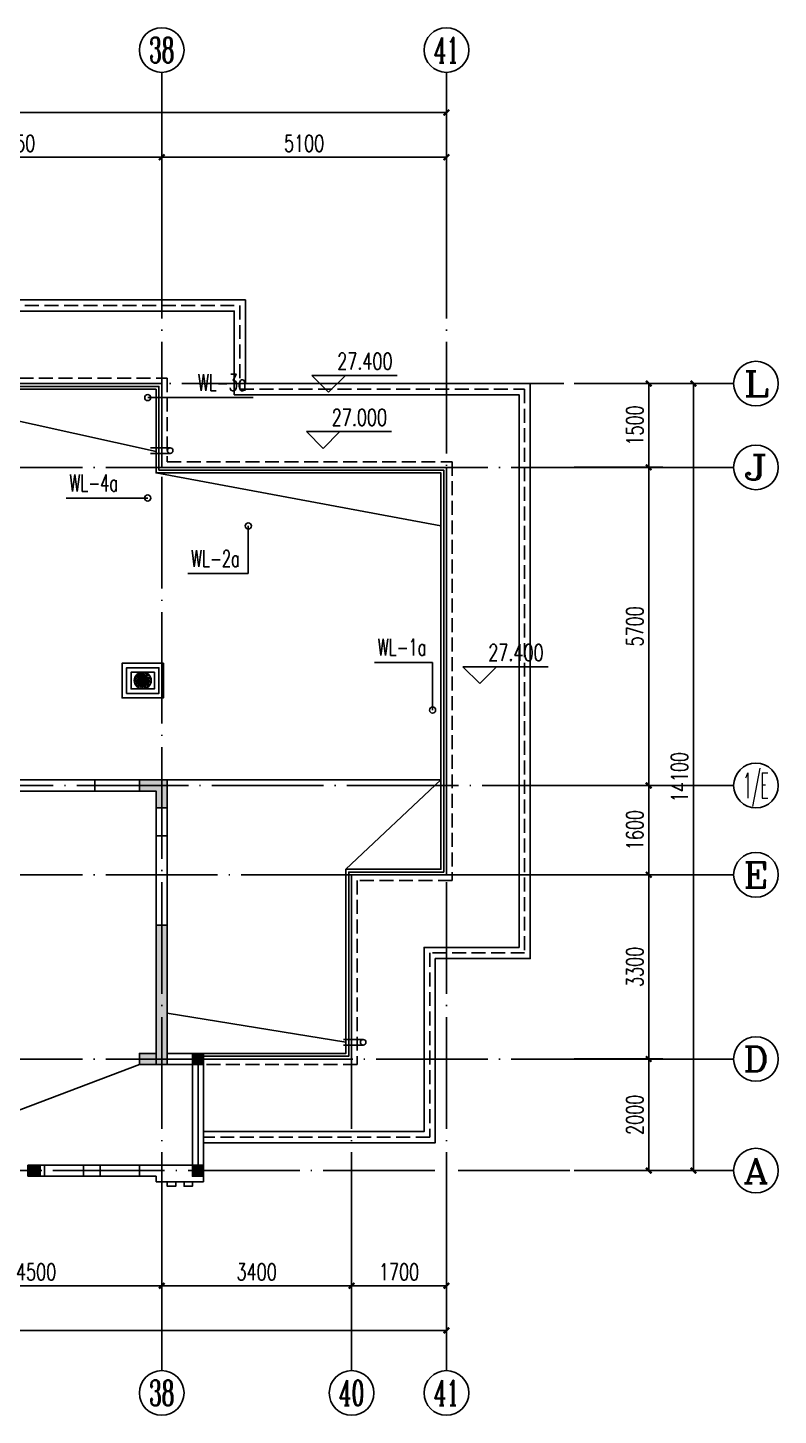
# Model space of a CAD drawing. Extents: x -287580 to -53108, y -522338 to -82629.
# Drawn here: x -206109 to -192666, y -507133 to -482274 of the extents above; entities that cross this region are included whole.
import ezdxf
from ezdxf.enums import TextEntityAlignment as Align

# ---------------------------------------------------------------- set-up
doc = ezdxf.new("R2010")
doc.units = 0
doc.header["$LTSCALE"] = 1000
doc.header["$MEASUREMENT"] = 0
doc.linetypes.add('DASH', pattern=[0.35, 0.25, -0.1])
doc.linetypes.add('DOTE', pattern=[2.42, 2, -0.2, 0.02, -0.2])
for name, color, linetype in [('AXIS', 3, 'Continuous'), ('AXIS_TEXT', 7, 'Continuous'), ('DIM_ELEV', 3, 'Continuous'), ('DIM_污水', 3, 'Continuous'), ('DOTE', 99, 'Continuous'), ('PUB_HATCH', 8, 'Continuous'), ('PUB_TEXT', 7, 'Continuous'), ('VPIPE-污水', 2, 'Continuous'), ('WALL', 9, 'Continuous'), ('WINDOW', 99, 'Continuous'), ('保温', 6, 'Continuous'), ('填充', 8, 'Continuous'), ('屋面', 139, 'Continuous'), ('栏杆', 169, 'Continuous'), ('表格', 157, 'Continuous')]:
    doc.layers.add(name, color=color, linetype=linetype)
doc.styles.add('_TCH_AXIS', font='COMPLEX', dxfattribs={"bigfont": 'GBCBIG'})
doc.styles.add('_TCH_DIM', font='SIMPLEX', dxfattribs={"bigfont": 'GBCBIG'})
doc.styles.add('_TCH_DIM_T3', font='SIMPLEX', dxfattribs={"width": 0.705882, "bigfont": 'GBCBIG'})
doc.styles.add('_TWT_SERIAL', font='COMPLEX', dxfattribs={"width": 0.8, "height": 3, "bigfont": 'HZTXT'})
doc.styles.add('COMPLEX', font='COMPLEX')
doc.dimstyles.new('_TCH_ARCH&&100', dxfattribs={"dimtxt": 297.5, "dimasz": 100, "dimexe": 250, "dimexo": 300, "dimgap": 100, "dimtad": 1, "dimdec": 0, "dimzin": 0, "dimdsep": 46, "dimtxsty": '_TCH_DIM_T3', "dimblk": 'ARCHTICK', "dimcen": 0.09, "dimclrt": 7, "dimazin": 2, "dimtfac": 1, "dimtdec": 0, "dimtix": 1, "dimtmove": 2, "dimatfit": 3, "dimfxl": 0, "dimtolj": 1, "dimtzin": 0, "dimarcsym": 0})

# ---------------------------------------------------------------- blocks, each defined once
blk = doc.blocks.new('A$C4E4A79F1')
at = {"color": 6}
for points in [[(0, 350), (0, 0)], [(100, 350), (100, 0)]]:
    blk.add_lwpolyline(points, dxfattribs=at)
blk.add_circle((50, 350), 50, dxfattribs=at)
blk = doc.blocks.new('A$C26F86BD8')
at = {"color": 99}
for points in [[(0, 310), (0, 620), (370, 620), (740, 620), (740, 310), (740, 0), (370, 0), (0, 0)], [(660, 310), (660, 540), (370, 540), (80, 540), (80, 310), (80, 80), (370, 80), (660, 80)]]:
    blk.add_lwpolyline(points, close=True, dxfattribs=at)
blk.add_lwpolyline([(160, 460), (580, 460), (580, 160), (160, 160), (160, 460)], dxfattribs=at)
for radius in [151, 15.1, 5.03]:
    blk.add_circle((370, 310), radius, dxfattribs=at)
at = {"layer": 'PUB_HATCH', "color": 99}
for centre, start, end in [((281, 197), 57.8627, 115.0689), ((313, 178), 72.8627, 130.0689), ((255, 224), 42.8627, 100.0689), ((350, 168), 87.8627, 145.0689), ((236, 256), 27.8627, 85.0689), ((387, 167), 102.8627, 160.0689), ((227, 293), 12.8627, 70.0689), ((424, 176), 117.8627, 175.0689), ((228, 330), 357.8627, 55.0689), ((456, 195), 132.8627, 190.0689), ((483, 221), 147.8627, 205.0689), ((238, 367), 342.8627, 40.0689), ((502, 253), 162.8627, 220.0689), ((512, 290), 177.8627, 235.0689), ((513, 327), 192.8627, 250.0689), ((504, 364), 207.8627, 265.0689), ((257, 399), 327.8627, 25.0689), ((485, 396), 222.8627, 280.0689), ((284, 425), 312.8627, 10.0689), ((459, 423), 237.8627, 295.0689), ((316, 444), 297.8627, 355.0689), ((427, 442), 252.8627, 310.0689), ((353, 453), 282.8627, 340.0689), ((390, 452), 267.8627, 325.0689)]:
    blk.add_arc(centre, 144, start, end, dxfattribs=at)
blk = doc.blocks.new('A$C57560964')
at = {"layer": '填充'}
for points in [[(7900, 9700), (8100, 9700), (8100, 9500), (7900, 9500)], [(0, 2200), (200, 2200), (200, 2000), (0, 2000)], [(5851, 2200), (6051, 2200), (6051, 2000), (5851, 2000)], [(10650, 2200), (10850, 2200), (10850, 2000), (10650, 2000)], [(16500, 2200), (16700, 2200), (16700, 2000), (16500, 2000)], [(0, 200), (200, 200), (200, 0), (0, 0)], [(2925, 200), (3125, 200), (3125, 0), (2925, 0)], [(5850, 200), (6050, 200), (6050, 0), (5850, 0)], [(8250, 200), (8450, 200), (8450, 0), (8250, 0)], [(10650, 200), (10850, 200), (10850, 0), (10650, 0)], [(13575, 200), (13775, 200), (13775, 0), (13575, 0)], [(16500, 200), (16700, 200), (16700, 0), (16500, 0)]]:
    blk.add_hatch(color=256, dxfattribs=at).paths.add_polyline_path(points)
at = {"color": 6}
for points in [[(7900, 9700), (8100, 9700), (8100, 9500), (7900, 9500)], [(0, 2200), (200, 2200), (200, 2000), (0, 2000)], [(5851, 2200), (6051, 2200), (6051, 2000), (5851, 2000)], [(10650, 2200), (10850, 2200), (10850, 2000), (10650, 2000)], [(16500, 2200), (16700, 2200), (16700, 2000), (16500, 2000)], [(0, 200), (200, 200), (200, 0), (0, 0)], [(2925, 200), (3125, 200), (3125, 0), (2925, 0)], [(5850, 200), (6050, 200), (6050, 0), (5850, 0)], [(8250, 200), (8450, 200), (8450, 0), (8250, 0)], [(10650, 200), (10850, 200), (10850, 0), (10650, 0)], [(13575, 200), (13775, 200), (13775, 0), (13575, 0)], [(16500, 200), (16700, 200), (16700, 0), (16500, 0)]]:
    blk.add_lwpolyline(points, close=True, dxfattribs=at)
blk = doc.blocks.new('A$C0BB52A95')
at = {"layer": '填充'}
h = blk.add_hatch(color=256, dxfattribs=at)
h.dxf.hatch_style = 1
h.paths.add_polyline_path([(37350, 4900), (37350, 5100), (37550, 5100), (37900, 5100), (37900, 4900)])
h.paths.add_polyline_path([(8150, 4900), (8150, 5100), (7950, 5100), (7600, 5100), (7600, 4900)])
h.paths.add_polyline_path([(45000, 5100), (45000, 4900), (45300, 4900), (45300, 4600), (45500, 4600), (45500, 5100)])
h.paths.add_polyline_path([(35350, 7500), (35850, 7500), (35850, 7700), (35550, 7700), (35550, 8000), (35350, 8000)])
h.paths.add_polyline_path([(30100, 4600), (30300, 4600), (30300, 4900), (30600, 4900), (30600, 5100), (30100, 5100)])
h.paths.add_polyline_path([(15400, 5100), (14900, 5100), (14900, 4900), (15200, 4900), (15200, 4600), (15400, 4600)])
h.paths.add_polyline_path([(10150, 7500), (10150, 8000), (9950, 8000), (9950, 7700), (9650, 7700), (9650, 7500)])
h.paths.add_polyline_path([(0, 5100), (0, 4600), (200, 4600), (200, 4900), (500, 4900), (500, 5100)])
h.paths.add_polyline_path([(500, 0), (0, 0), (0, 2500), (200, 2500), (200, 200), (500, 200)])
h.paths.add_polyline_path([(15400, 0), (14900, 0), (14900, 200), (15200, 200), (15200, 2500), (15400, 2500)])
h.paths.add_polyline_path([(30600, 0), (30100, 0), (30100, 2500), (30300, 2500), (30300, 200), (30600, 200)])
h.paths.add_polyline_path([(45500, 0), (45000, 0), (45000, 200), (45300, 200), (45300, 2500), (45500, 2500)])
h.paths.add_polyline_path([(40250, 10500), (40250, 8200), (40050, 8200), (40050, 10500)])
h.paths.add_polyline_path([(5450, 10500), (5450, 8200), (5250, 8200), (5250, 10500)])
h.paths.add_polyline_path([(37350, 10300), (35550, 10300), (35550, 9900), (35350, 9900), (35350, 10500), (37550, 10500), (37550, 8900), (37350, 8900)])
h.paths.add_polyline_path([(9950, 10300), (8150, 10300), (8150, 8900), (7950, 8900), (7950, 10500), (10150, 10500), (10150, 9900), (9950, 9900)])
h.paths.add_polyline_path([(34800, 1900), (34800, 1000), (35300, 1000), (35300, 800), (34800, 800), (34800, 0), (34200, 0), (34200, 200), (34600, 200), (34600, 1000), (34600, 1900)])
h.paths.add_polyline_path([(41000, 1900), (41000, 1000), (41000, 200), (41400, 200), (41400, 0), (40800, 0), (40800, 800), (40300, 800), (40300, 1000), (40800, 1000), (40800, 1900)])
h.paths.add_polyline_path([(36200, 4900), (34800, 4900), (34800, 4800), (34600, 4800), (34600, 5100), (36200, 5100)])
h.paths.add_polyline_path([(40250, 5100), (40250, 5100), (41000, 5100), (41000, 4800), (40800, 4800), (40800, 4900), (40250, 4900), (39400, 4900), (39400, 5100), (40050, 5100), (40050, 5100)])
h.paths.add_polyline_path([(10900, 1900), (10900, 1000), (10900, 200), (11300, 200), (11300, 0), (10700, 0), (10700, 800), (10200, 800), (10200, 1000), (10700, 1000), (10700, 1900)])
h.paths.add_polyline_path([(4700, 1900), (4700, 1000), (5200, 1000), (5200, 800), (4700, 800), (4700, 0), (4100, 0), (4100, 200), (4500, 200), (4500, 1000), (4500, 1900)])
h.paths.add_polyline_path([(10700, 4900), (9300, 4900), (9300, 5100), (10900, 5100), (10900, 4800), (10700, 4800)])
h.paths.add_polyline_path([(5450, 5100), (6100, 5100), (6100, 4900), (5250, 4900), (4700, 4900), (4700, 4800), (4500, 4800), (4500, 5100), (5250, 5100)])
at = {"color": 3}
for points in [[(45000, 5100), (45000, 4900), (45300, 4900), (45300, 4600), (45500, 4600), (45500, 5100)], [(45500, 0), (45000, 0), (45000, 200), (45300, 200), (45300, 2500), (45500, 2500)]]:
    blk.add_lwpolyline(points, close=True, dxfattribs=at)
blk = doc.blocks.new('_ArchTick')
at = {"color": 0, "linetype": 'ByBlock', "const_width": 0.4}
blk.add_lwpolyline([(-0.5, -0.5), (0.5, 0.5)], dxfattribs=at)
blk = doc.blocks.new('*D227')
at = {"layer": 'AXIS', "color": 0, "lineweight": -2}
for p, q in [((-208209, -503841), (-208209, -505063)), ((-203709, -503841), (-203709, -505063)), ((-208209, -504813), (-203709, -504813))]:
    blk.add_line(p, q, dxfattribs=at)
at = {"layer": 'Defpoints', "color": 0}
for p in [(-208209, -503541), (-203709, -503541), (-203709, -504813)]:
    blk.add_point(p, dxfattribs=at)
at = {"layer": 'AXIS', "color": 0, "lineweight": -2, "xscale": 100, "yscale": 100, "zscale": 100, "rotation": 180}
blk.add_blockref('_ArchTick', (-208209, -504813), dxfattribs=at)
at = {"layer": 'AXIS', "color": 0, "lineweight": -2, "xscale": 100, "yscale": 100, "zscale": 100}
blk.add_blockref('_ArchTick', (-203709, -504813), dxfattribs=at)
at = {"layer": 'AXIS', "color": 7, "insert": (-205959, -504564), "char_height": 297.5, "attachment_point": 5, "style": '_TCH_DIM_T3'}
blk.add_mtext('\\A1;4500', dxfattribs=at)
blk = doc.blocks.new('*D228')
at = {"layer": 'AXIS', "color": 0, "lineweight": -2}
for p, q in [((-203709, -503841), (-203709, -505063)), ((-200309, -503841), (-200309, -505063)), ((-203709, -504813), (-200309, -504813))]:
    blk.add_line(p, q, dxfattribs=at)
at = {"layer": 'Defpoints', "color": 0}
for p in [(-203709, -503541), (-200309, -503541), (-200309, -504813)]:
    blk.add_point(p, dxfattribs=at)
at = {"layer": 'AXIS', "color": 0, "lineweight": -2, "xscale": 100, "yscale": 100, "zscale": 100, "rotation": 180}
blk.add_blockref('_ArchTick', (-203709, -504813), dxfattribs=at)
at = {"layer": 'AXIS', "color": 0, "lineweight": -2, "xscale": 100, "yscale": 100, "zscale": 100}
blk.add_blockref('_ArchTick', (-200309, -504813), dxfattribs=at)
at = {"layer": 'AXIS', "color": 7, "insert": (-202009, -504564), "char_height": 297.5, "attachment_point": 5, "style": '_TCH_DIM_T3'}
blk.add_mtext('\\A1;3400', dxfattribs=at)
blk = doc.blocks.new('*D229')
at = {"layer": 'AXIS', "color": 0, "lineweight": -2}
for p, q in [((-200309, -503841), (-200309, -505063)), ((-198609, -503841), (-198609, -505063)), ((-200309, -504813), (-198609, -504813))]:
    blk.add_line(p, q, dxfattribs=at)
at = {"layer": 'Defpoints', "color": 0}
for p in [(-200309, -503541), (-198609, -503541), (-198609, -504813)]:
    blk.add_point(p, dxfattribs=at)
at = {"layer": 'AXIS', "color": 0, "lineweight": -2, "xscale": 100, "yscale": 100, "zscale": 100, "rotation": 180}
blk.add_blockref('_ArchTick', (-200309, -504813), dxfattribs=at)
at = {"layer": 'AXIS', "color": 0, "lineweight": -2, "xscale": 100, "yscale": 100, "zscale": 100}
blk.add_blockref('_ArchTick', (-198609, -504813), dxfattribs=at)
at = {"layer": 'AXIS', "color": 7, "insert": (-199459, -504564), "char_height": 297.5, "attachment_point": 5, "style": '_TCH_DIM_T3'}
blk.add_mtext('\\A1;1700', dxfattribs=at)
blk = doc.blocks.new('*D230')
at = {"layer": 'AXIS', "color": 0, "lineweight": -2}
for p, q in [((-254109, -503841), (-254109, -505863)), ((-198609, -503841), (-198609, -505863)), ((-254109, -505613), (-198609, -505613))]:
    blk.add_line(p, q, dxfattribs=at)
at = {"layer": 'Defpoints', "color": 0}
for p in [(-254109, -503541), (-198609, -503541), (-198609, -505613)]:
    blk.add_point(p, dxfattribs=at)
at = {"layer": 'AXIS', "color": 0, "lineweight": -2, "xscale": 100, "yscale": 100, "zscale": 100, "rotation": 180}
blk.add_blockref('_ArchTick', (-254109, -505613), dxfattribs=at)
at = {"layer": 'AXIS', "color": 0, "lineweight": -2, "xscale": 100, "yscale": 100, "zscale": 100}
blk.add_blockref('_ArchTick', (-198609, -505613), dxfattribs=at)
at = {"layer": 'AXIS', "color": 7, "insert": (-226359, -505364), "char_height": 297.5, "attachment_point": 5, "style": '_TCH_DIM_T3'}
blk.add_mtext('\\A1;55500', dxfattribs=at)
blk = doc.blocks.new('*D242')
at = {"layer": 'AXIS', "color": 0, "lineweight": -2}
for p, q in [((-208959, -485920), (-208959, -484344)), ((-203709, -485920), (-203709, -484344)), ((-208959, -484594), (-203709, -484594))]:
    blk.add_line(p, q, dxfattribs=at)
at = {"layer": 'Defpoints', "color": 0}
for p in [(-203709, -484594), (-208959, -486220), (-203709, -486220)]:
    blk.add_point(p, dxfattribs=at)
at = {"layer": 'AXIS', "color": 0, "lineweight": -2, "xscale": 100, "yscale": 100, "zscale": 100, "rotation": 180}
blk.add_blockref('_ArchTick', (-208959, -484594), dxfattribs=at)
at = {"layer": 'AXIS', "color": 0, "lineweight": -2, "xscale": 100, "yscale": 100, "zscale": 100}
blk.add_blockref('_ArchTick', (-203709, -484594), dxfattribs=at)
at = {"layer": 'AXIS', "color": 7, "insert": (-206334, -484346), "char_height": 297.5, "attachment_point": 5, "style": '_TCH_DIM_T3'}
blk.add_mtext('\\A1;5250', dxfattribs=at)
blk = doc.blocks.new('*D243')
at = {"layer": 'AXIS', "color": 0, "lineweight": -2}
for p, q in [((-203709, -485920), (-203709, -484344)), ((-198609, -485920), (-198609, -484344)), ((-203709, -484594), (-198609, -484594))]:
    blk.add_line(p, q, dxfattribs=at)
at = {"layer": 'Defpoints', "color": 0}
for p in [(-198609, -484594), (-203709, -486220), (-198609, -486220)]:
    blk.add_point(p, dxfattribs=at)
at = {"layer": 'AXIS', "color": 0, "lineweight": -2, "xscale": 100, "yscale": 100, "zscale": 100, "rotation": 180}
blk.add_blockref('_ArchTick', (-203709, -484594), dxfattribs=at)
at = {"layer": 'AXIS', "color": 0, "lineweight": -2, "xscale": 100, "yscale": 100, "zscale": 100}
blk.add_blockref('_ArchTick', (-198609, -484594), dxfattribs=at)
at = {"layer": 'AXIS', "color": 7, "insert": (-201159, -484346), "char_height": 297.5, "attachment_point": 5, "style": '_TCH_DIM_T3'}
blk.add_mtext('\\A1;5100', dxfattribs=at)
blk = doc.blocks.new('*D244')
at = {"layer": 'AXIS', "color": 0, "lineweight": -2}
for p, q in [((-254109, -485920), (-254109, -483544)), ((-198609, -485920), (-198609, -483544)), ((-254109, -483794), (-198609, -483794))]:
    blk.add_line(p, q, dxfattribs=at)
at = {"layer": 'Defpoints', "color": 0}
for p in [(-198609, -483794), (-254109, -486220), (-198609, -486220)]:
    blk.add_point(p, dxfattribs=at)
at = {"layer": 'AXIS', "color": 0, "lineweight": -2, "xscale": 100, "yscale": 100, "zscale": 100, "rotation": 180}
blk.add_blockref('_ArchTick', (-254109, -483794), dxfattribs=at)
at = {"layer": 'AXIS', "color": 0, "lineweight": -2, "xscale": 100, "yscale": 100, "zscale": 100}
blk.add_blockref('_ArchTick', (-198609, -483794), dxfattribs=at)
at = {"layer": 'AXIS', "color": 7, "insert": (-226359, -483546), "char_height": 297.5, "attachment_point": 5, "style": '_TCH_DIM_T3'}
blk.add_mtext('\\A1;55500', dxfattribs=at)
blk = doc.blocks.new('*D251')
at = {"layer": 'AXIS', "color": 0, "lineweight": -2}
for p, q in [((-196319, -500750), (-194736, -500750)), ((-194986, -502750), (-194986, -500750)), ((-196319, -502750), (-194736, -502750))]:
    blk.add_line(p, q, dxfattribs=at)
at = {"layer": 'Defpoints', "color": 0}
for p in [(-196619, -500750), (-194986, -500750), (-196619, -502750)]:
    blk.add_point(p, dxfattribs=at)
at = {"layer": 'AXIS', "color": 0, "lineweight": -2, "xscale": 100, "yscale": 100, "zscale": 100}
for p, rotation in [((-194986, -500750), 90), ((-194986, -502750), 270)]:
    blk.add_blockref('_ArchTick', p, dxfattribs=dict(at, rotation=rotation))
at = {"layer": 'AXIS', "color": 7, "insert": (-195235, -501750), "char_height": 297.5, "attachment_point": 5, "rotation": 90, "style": '_TCH_DIM_T3'}
blk.add_mtext('\\A1;2000', dxfattribs=at)
blk = doc.blocks.new('*D252')
at = {"layer": 'AXIS', "color": 0, "lineweight": -2}
for p, q in [((-196319, -497450), (-194736, -497450)), ((-194986, -500750), (-194986, -497450)), ((-196319, -500750), (-194736, -500750))]:
    blk.add_line(p, q, dxfattribs=at)
at = {"layer": 'Defpoints', "color": 0}
for p in [(-196619, -497450), (-194986, -497450), (-196619, -500750)]:
    blk.add_point(p, dxfattribs=at)
at = {"layer": 'AXIS', "color": 0, "lineweight": -2, "xscale": 100, "yscale": 100, "zscale": 100}
for p, rotation in [((-194986, -497450), 90), ((-194986, -500750), 270)]:
    blk.add_blockref('_ArchTick', p, dxfattribs=dict(at, rotation=rotation))
at = {"layer": 'AXIS', "color": 7, "insert": (-195235, -499100), "char_height": 297.5, "attachment_point": 5, "rotation": 90, "style": '_TCH_DIM_T3'}
blk.add_mtext('\\A1;3300', dxfattribs=at)
blk = doc.blocks.new('*D253')
at = {"layer": 'AXIS', "color": 0, "lineweight": -2}
for p, q in [((-196319, -495850), (-194736, -495850)), ((-194986, -497450), (-194986, -495850)), ((-196319, -497450), (-194736, -497450))]:
    blk.add_line(p, q, dxfattribs=at)
at = {"layer": 'Defpoints', "color": 0}
for p in [(-196619, -495850), (-194986, -495850), (-196619, -497450)]:
    blk.add_point(p, dxfattribs=at)
at = {"layer": 'AXIS', "color": 0, "lineweight": -2, "xscale": 100, "yscale": 100, "zscale": 100}
for p, rotation in [((-194986, -495850), 90), ((-194986, -497450), 270)]:
    blk.add_blockref('_ArchTick', p, dxfattribs=dict(at, rotation=rotation))
at = {"layer": 'AXIS', "color": 7, "insert": (-195235, -496650), "char_height": 297.5, "attachment_point": 5, "rotation": 90, "style": '_TCH_DIM_T3'}
blk.add_mtext('\\A1;1600', dxfattribs=at)
blk = doc.blocks.new('*D254')
at = {"layer": 'AXIS', "color": 0, "lineweight": -2}
for p, q in [((-196319, -490150), (-194736, -490150)), ((-194986, -495850), (-194986, -490150)), ((-196319, -495850), (-194736, -495850))]:
    blk.add_line(p, q, dxfattribs=at)
at = {"layer": 'Defpoints', "color": 0}
for p in [(-196619, -490150), (-194986, -490150), (-196619, -495850)]:
    blk.add_point(p, dxfattribs=at)
at = {"layer": 'AXIS', "color": 0, "lineweight": -2, "xscale": 100, "yscale": 100, "zscale": 100}
for p, rotation in [((-194986, -490150), 90), ((-194986, -495850), 270)]:
    blk.add_blockref('_ArchTick', p, dxfattribs=dict(at, rotation=rotation))
at = {"layer": 'AXIS', "color": 7, "insert": (-195235, -493000), "char_height": 297.5, "attachment_point": 5, "rotation": 90, "style": '_TCH_DIM_T3'}
blk.add_mtext('\\A1;5700', dxfattribs=at)
blk = doc.blocks.new('*D255')
at = {"layer": 'AXIS', "color": 0, "lineweight": -2}
for p, q in [((-196319, -488650), (-194736, -488650)), ((-194986, -490150), (-194986, -488650)), ((-196319, -490150), (-194736, -490150))]:
    blk.add_line(p, q, dxfattribs=at)
at = {"layer": 'Defpoints', "color": 0}
for p in [(-196619, -488650), (-194986, -488650), (-196619, -490150)]:
    blk.add_point(p, dxfattribs=at)
at = {"layer": 'AXIS', "color": 0, "lineweight": -2, "xscale": 100, "yscale": 100, "zscale": 100}
for p, rotation in [((-194986, -488650), 90), ((-194986, -490150), 270)]:
    blk.add_blockref('_ArchTick', p, dxfattribs=dict(at, rotation=rotation))
at = {"layer": 'AXIS', "color": 7, "insert": (-195235, -489400), "char_height": 297.5, "attachment_point": 5, "rotation": 90, "style": '_TCH_DIM_T3'}
blk.add_mtext('\\A1;1500', dxfattribs=at)
blk = doc.blocks.new('*D256')
at = {"layer": 'AXIS', "color": 0, "lineweight": -2}
for p, q in [((-196319, -488650), (-193936, -488650)), ((-194186, -502750), (-194186, -488650)), ((-196319, -502750), (-193936, -502750))]:
    blk.add_line(p, q, dxfattribs=at)
at = {"layer": 'Defpoints', "color": 0}
for p in [(-196619, -488650), (-194186, -488650), (-196619, -502750)]:
    blk.add_point(p, dxfattribs=at)
at = {"layer": 'AXIS', "color": 0, "lineweight": -2, "xscale": 100, "yscale": 100, "zscale": 100}
for p, rotation in [((-194186, -488650), 90), ((-194186, -502750), 270)]:
    blk.add_blockref('_ArchTick', p, dxfattribs=dict(at, rotation=rotation))
at = {"layer": 'AXIS', "color": 7, "insert": (-194435, -495700), "char_height": 297.5, "attachment_point": 5, "rotation": 90, "style": '_TCH_DIM_T3'}
blk.add_mtext('\\A1;14100', dxfattribs=at)
blk = doc.blocks.new('_AXISO')
blk.add_circle((0, 0), 0.5)
at = {"layer": 'AXIS_TEXT', "style": 'COMPLEX', "width": 1.041667}
blk.add_attdef('A', text='', height=0.56, dxfattribs=at).set_placement((-0.25, -0.28), (0.25, -0.28), align=Align.FIT)

msp = doc.modelspace()

# ---------------------------------------------------------------- linework, layer by layer
at = {"color": 99}
for points in [[(-203808.8, -489864), (-208858.8, -488750.4)], [(-203808.8, -490250.4), (-198708.8, -491198)], [(-203608.8, -495750.4), (-198708.8, -495750.4)], [(-198708.8, -495750.4), (-200408.8, -497350.4)], [(-203608.8, -499929.5), (-200408.8, -500447)], [(-208411.1, -502479), (-204108.8, -500850.4)]]:
    msp.add_lwpolyline(points, dxfattribs=at)
at = {"layer": 'AXIS'}
for p, q in [((-203708.8, -485274.7), (-203708.8, -483074.4)), ((-198608.8, -485274.7), (-198608.8, -483074.4)), ((-195971.7, -488650.4), (-193466.1, -488650.4)), ((-195971.7, -490150.4), (-193466.1, -490150.4)), ((-195971.7, -495850.4), (-193466.1, -495850.4)), ((-195971.7, -497450.4), (-193466.1, -497450.4)), ((-195971.7, -500750.4), (-193466.1, -500750.4)), ((-195971.7, -502750.4), (-193466.1, -502750.4)), ((-203708.8, -504890.9), (-203708.8, -506333)), ((-200308.8, -504890.9), (-200308.8, -506333)), ((-198608.8, -504890.9), (-198608.8, -506333))]:
    msp.add_line(p, q, dxfattribs=at)
for centre in [(-203708.8, -482674.4), (-198608.8, -482674.4), (-193066.1, -488650.4), (-193066.1, -490150.4), (-193066.1, -497450.4), (-193066.1, -500750.4), (-193066.1, -502750.4)]:
    msp.add_circle(centre, 400, dxfattribs=at)
at = {"layer": 'DIM_ELEV'}
for p, q in [((-200719.5, -488802), (-201019.5, -488502)), ((-201019.5, -488502), (-199494.7, -488502)), ((-200719.5, -488802), (-200419.5, -488502)), ((-200818.5, -489810), (-201118.5, -489510)), ((-201118.5, -489510), (-199593.7, -489510)), ((-200818.5, -489810), (-200518.5, -489510)), ((-198014, -494022.5), (-198314, -493722.5)), ((-198314, -493722.5), (-196789.2, -493722.5)), ((-198014, -494022.5), (-197714, -493722.5))]:
    msp.add_line(p, q, dxfattribs=at)
at = {"layer": 'DIM_污水'}
for p, q in [((-203958.6, -488900.4), (-203416.3, -488900.4)), ((-203416.3, -488900.4), (-202068.4, -488900.4)), ((-204329, -490700.4), (-205422.3, -490700.4)), ((-203958.8, -490700.4), (-204329, -490700.4)), ((-202158.8, -491200.4), (-202158.8, -492054.9)), ((-202158.8, -492054.9), (-203243.3, -492054.9)), ((-198858.8, -493643.8), (-199899.7, -493643.8)), ((-198858.8, -494500.4), (-198858.8, -493643.8))]:
    msp.add_line(p, q, dxfattribs=at)
at = {"layer": 'DOTE', "linetype": 'DOTE'}
for p, q in [((-203708.8, -504422.4), (-203708.8, -485244.3)), ((-198608.8, -504422.4), (-198608.8, -485244.3)), ((-256587.5, -488650.4), (-195448.3, -488650.4)), ((-195448.3, -490150.4), (-256587.5, -490150.4)), ((-195971.7, -495850.4), (-256587.5, -495850.4)), ((-195448.3, -497450.4), (-256587.5, -497450.4)), ((-196587, -497450.4), (-200308.8, -497450.4)), ((-200308.8, -504422.4), (-200308.8, -497450.4)), ((-195448.3, -500750.4), (-256587.5, -500750.4)), ((-203058.8, -502750.4), (-203058.8, -500750.4)), ((-193978.3, -502750.4, 0), (-256587.5, -502750.4, 0))]:
    msp.add_line(p, q, dxfattribs=at)
at = {"layer": 'VPIPE-污水'}
for centre in [(-203958.6, -488900.4), (-203958.8, -490700.4), (-202158.8, -491200.4), (-198858.8, -494500.4)]:
    msp.add_circle(centre, 55, dxfattribs=at)
at = {"layer": 'WALL'}
for p, q in [((-203608.8, -495750.4), (-204908.8, -495750.4)), ((-204908.8, -495750.4), (-204908.8, -495950.4)), ((-203608.8, -496750.4), (-203608.8, -495750.4)), ((-204908.8, -495950.4), (-203808.8, -495950.4)), ((-203808.8, -495950.4), (-203808.8, -496750.4)), ((-203808.8, -496750.4), (-203608.8, -496750.4)), ((-203608.8, -498350.4), (-203808.8, -498350.4)), ((-203808.8, -498350.4), (-203808.8, -500850.4)), ((-203608.8, -500650.4), (-203608.8, -498350.4)), ((-202958.8, -500650.4), (-203608.8, -500650.4)), ((-202958.8, -500650.4), (-202958.8, -502950.4)), ((-203158.8, -500850.4), (-203808.8, -500850.4)), ((-203158.8, -500850.4), (-203158.8, -502650.4)), ((-205808.3, -502650.4), (-206108.8, -502650.4)), ((-206108.8, -502650.4), (-206108.8, -502850.4)), ((-206108.8, -502850.4), (-205808.3, -502850.4)), ((-205808.3, -502850.4), (-205808.3, -502650.4)), ((-204808.8, -502650.4), (-205108.3, -502650.4)), ((-205108.3, -502650.4), (-205108.3, -502850.4)), ((-205108.3, -502850.4), (-204808.8, -502850.4)), ((-204808.8, -502850.4), (-204808.8, -502650.4)), ((-203808.8, -502650.4), (-204108.8, -502650.4)), ((-204108.8, -502650.4), (-204108.8, -502850.4)), ((-204108.8, -502850.4), (-203808.8, -502850.4)), ((-203158.8, -502650.4), (-203808.8, -502650.4)), ((-203808.8, -502950.4), (-203808.8, -502850.4)), ((-202958.8, -502950.4), (-203808.8, -502950.4))]:
    msp.add_line(p, q, dxfattribs=at)
at = {"layer": 'WINDOW'}
for p, q in [((-207758.8, -495750.4), (-204908.8, -495750.4)), ((-207758.8, -495950.4), (-204908.8, -495950.4)), ((-203808.8, -496750.4), (-203808.8, -498350.4)), ((-203608.8, -496750.4), (-203608.8, -498350.4)), ((-205108.3, -502650.4), (-205808.3, -502650.4)), ((-205108.3, -502850.4), (-205808.3, -502850.4)), ((-204108.8, -502650.4), (-204808.8, -502650.4)), ((-204108.8, -502850.4), (-204808.8, -502850.4))]:
    msp.add_line(p, q, dxfattribs=at)
at = {"layer": 'WINDOW', "linetype": 'DASH'}
for p, q in [((-204908.8, -495950.4), (-204908.8, -495750.4)), ((-203608.8, -496750.4), (-203808.8, -496750.4)), ((-203808.8, -498350.4), (-203608.8, -498350.4)), ((-205808.3, -502650.4), (-205808.3, -502850.4)), ((-205108.3, -502850.4), (-205108.3, -502650.4)), ((-204808.8, -502650.4), (-204808.8, -502850.4)), ((-204108.8, -502850.4), (-204108.8, -502650.4))]:
    msp.add_line(p, q, dxfattribs=at)
at = {"layer": '保温'}
for points in [[(-203458.8, -502950.4), (-203458.8, -503030.4), (-203608.8, -503030.4), (-203608.8, -502950.4)], [(-203158.8, -502950.4), (-203158.8, -503030.4), (-203308.8, -503030.4), (-203308.8, -502950.4)]]:
    msp.add_lwpolyline(points, dxfattribs=at)
at = {"layer": '屋面', "color": 99}
for points in [[(-211308.8, -489150.4), (-210458.8, -489150.4), (-210458.8, -487150.4), (-202208.8, -487150.4), (-202208.8, -488650.4), (-197108.8, -488650.4), (-197108.8, -498950.4), (-198808.8, -498950.4), (-198808.8, -502250.4), (-202958.8, -502250.4)], [(-211308.8, -489350.4), (-210258.8, -489350.4), (-210258.8, -487350.4), (-202408.8, -487350.4), (-202408.8, -488850.4), (-197308.8, -488850.4), (-197308.8, -498750.4), (-199008.8, -498750.4), (-199008.8, -502050.4), (-202958.8, -502050.4)], [(-208858.8, -490350.4), (-208858.8, -488750.4), (-203808.8, -488750.4), (-203808.8, -490250.4), (-198708.8, -490250.4), (-198708.8, -497350.4), (-200408.8, -497350.4), (-200408.8, -500650.4), (-202958.8, -500650.4)]]:
    msp.add_lwpolyline(points, dxfattribs=at)
at = {"layer": '屋面', "color": 99, "linetype": 'DASH'}
for points in [[(-211308.8, -489250.4), (-210358.8, -489250.4), (-210358.8, -487250.4), (-202308.8, -487250.4), (-202308.8, -488750.4), (-197208.8, -488750.4), (-197208.8, -498850.4), (-198908.8, -498850.4), (-198908.8, -502150.4), (-202958.8, -502150.4)], [(-209058.8, -490350.4), (-209058.8, -490350.4), (-209058.8, -488550.4), (-203608.8, -488550.4), (-203608.8, -490050.4), (-198508.8, -490050.4), (-198508.8, -497550.4), (-200208.8, -497550.4), (-200208.8, -500850.4), (-202958.8, -500850.4)]]:
    msp.add_lwpolyline(points, dxfattribs=at)
at = {"layer": '栏杆'}
for points in [[(-208958.8, -490350.4), (-208958.8, -488650.4), (-203708.8, -488650.4), (-203708.8, -490150.4), (-198608.8, -490150.4), (-198608.8, -497450.4), (-200308.8, -497450.4), (-200308.8, -500750.4), (-202958.8, -500750.4)], [(-208908.8, -490350.4), (-208908.8, -488700.4), (-203758.8, -488700.4), (-203758.8, -490200.4), (-198658.8, -490200.4), (-198658.8, -497400.4), (-200358.8, -497400.4), (-200358.8, -500700.4), (-202958.8, -500700.4)]]:
    msp.add_lwpolyline(points, dxfattribs=at)

# ---------------------------------------------------------------- block references
at = {"color": 99, "xscale": -1, "rotation": 270}
for p in [(-203908.1, -489900.4), (-200450.6, -500500.4)]:
    msp.add_blockref('A$C4E4A79F1', p, dxfattribs=at)
at = {"color": 99, "xscale": -1}
msp.add_blockref('A$C26F86BD8', (-203678.8, -494280.4), dxfattribs=at)
at = {"layer": 'AXIS'}
ref = msp.add_blockref('_AXISO', (-193066.1, -495850.4), dxfattribs=dict(at, xscale=800, yscale=800, zscale=800))
ref.add_attrib('A', '1/E', dxfattribs={"layer": 'AXIS_TEXT', "height": 452.55, "style": '_TCH_AXIS', "width": 0.396226}).set_placement((-193292.3, -496076.7), (-192839.8, -496076.7), align=Align.FIT)
ref = msp.add_blockref('_AXISO', (-203708.8, -506733), dxfattribs=dict(at, xscale=800, yscale=800, zscale=800))
ref.add_attrib('A', '38', dxfattribs={"layer": 'AXIS_TEXT', "height": 452.55, "style": '_TCH_AXIS', "width": 0.636364}).set_placement((-203935.1, -506959.3), (-203482.5, -506959.3), align=Align.FIT)
ref = msp.add_blockref('_AXISO', (-200308.8, -506733), dxfattribs=dict(at, xscale=800, yscale=800, zscale=800))
ref.add_attrib('A', '40', dxfattribs={"layer": 'AXIS_TEXT', "height": 452.55, "style": '_TCH_AXIS', "width": 0.6}).set_placement((-200535.1, -506959.3), (-200082.5, -506959.3), align=Align.FIT)
ref = msp.add_blockref('_AXISO', (-198608.8, -506733), dxfattribs=dict(at, xscale=800, yscale=800, zscale=800))
ref.add_attrib('A', '41', dxfattribs={"layer": 'AXIS_TEXT', "height": 452.55, "style": '_TCH_AXIS', "width": 0.7}).set_placement((-198835.1, -506959.3), (-198382.5, -506959.3), align=Align.FIT)
at = {"layer": '表格'}
for name, p in [('A$C0BB52A95', (-249108.8, -500850.4)), ('A$C57560964', (-219658.8, -502850.4))]:
    msp.add_blockref(name, p, dxfattribs=at)

# ---------------------------------------------------------------- texts
at = {"layer": 'AXIS_TEXT', "style": '_TCH_AXIS'}
for s, height, width, p, p2 in [('38', 452.55, 0.636364, (-203935.1, -482900.7), (-203482.5, -482900.7)), ('41', 452.55, 0.7, (-198835.1, -482900.7), (-198382.5, -482900.7)), ('L', 452.5, 1.4, (-193292.3, -488876.7), (-192839.8, -488876.7)), ('J', 452.5, 1.909091, (-193292.3, -490376.7), (-192839.8, -490376.7)), ('E', 452.5, 1.3125, (-193292.3, -497676.7), (-192839.8, -497676.7)), ('D', 452.5, 1.235294, (-193292.3, -500976.7), (-192839.8, -500976.7)), ('A', 452.5, 1.166667, (-193292.3, -502976.7), (-192839.8, -502976.7))]:
    msp.add_text(s, height=height, dxfattribs=dict(at, width=width)).set_placement(p, p2, align=Align.FIT)
at = {"layer": 'DIM_污水', "color": 7, "style": '_TWT_SERIAL', "width": 0.64}
for s, p in [('WL-3a', (-203061, -488780.4)), ('WL-4a', (-205362.3, -490580.4)), ('WL-2a', (-203183.3, -491934.9)), ('WL-1a', (-199839.7, -493523.8))]:
    msp.add_text(s, height=300, dxfattribs=at).set_placement(p)
at = {"layer": 'PUB_TEXT', "style": '_TCH_DIM', "width": 0.705882}
for s, p in [('27.400', (-200564.7, -488397)), ('27.000', (-200663.7, -489405)), ('27.400', (-197859.2, -493617.5))]:
    msp.add_text(s, height=297.5, dxfattribs=at).set_placement(p)

# ---------------------------------------------------------------- dimensions: what is measured, and where the dimension line sits
at = {"layer": 'AXIS'}
for p1, p2, distance, picture, middle in [((-254108.8, -486220), (-198608.8, -486220), 2425.6, '*D244', (-226358.8, -483545.7)), ((-208958.8, -486220), (-203708.8, -486220), 1625.6, '*D242', (-206333.8, -484345.7)), ((-203708.8, -486220), (-198608.8, -486220), 1625.6, '*D243', (-201158.8, -484345.7)), ((-196619, -490150.4), (-196619, -488650.4), -1632.9, '*D255', (-195234.8, -489400.4)), ((-196619, -502750.4), (-196619, -488650.4), -2432.9, '*D256', (-194434.8, -495700.4)), ((-196619, -495850.4), (-196619, -490150.4), -1632.9, '*D254', (-195234.8, -493000.4)), ((-196619, -497450.4), (-196619, -495850.4), -1632.9, '*D253', (-195234.8, -496650.4)), ((-196619, -500750.4), (-196619, -497450.4), -1632.9, '*D252', (-195234.8, -499100.4)), ((-196619, -502750.4), (-196619, -500750.4), -1632.9, '*D251', (-195234.8, -501750.4)), ((-254108.8, -503541), (-198608.8, -503541), -2072, '*D230', (-226358.8, -505364.2)), ((-208208.8, -503541), (-203708.8, -503541), -1272, '*D227', (-205958.8, -504564.2)), ((-203708.8, -503541), (-200308.8, -503541), -1272, '*D228', (-202008.8, -504564.2)), ((-200308.8, -503541), (-198608.8, -503541), -1272, '*D229', (-199458.8, -504564.2))]:
    dim = msp.add_aligned_dim(p1=p1, p2=p2, distance=distance, dimstyle='_TCH_ARCH&&100', dxfattribs=at)
    dim.commit()
    dim.dimension.update_dxf_attribs({"geometry": picture, "text_midpoint": middle})

doc.saveas('drawing.dxf')
